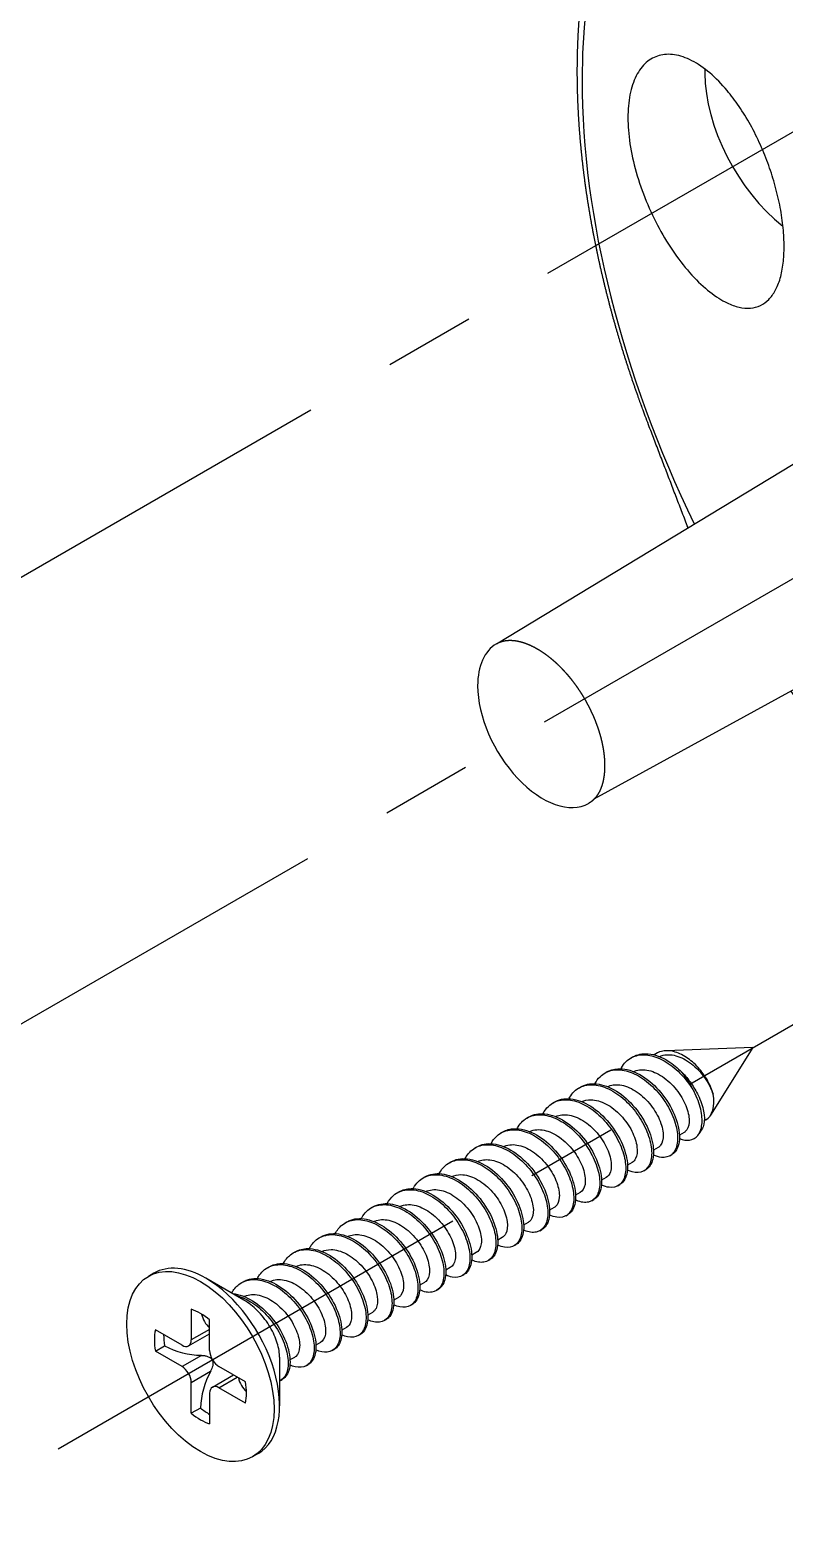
# Model space of a CAD drawing. Extents: x -4509 to -4089, y -1506 to -1209.
# Drawn here: x -4167.3 to -4152.82, y -1331.93 to -1303.4 of the extents above; entities that cross this region are included whole.
import ezdxf

# ---------------------------------------------------------------- set-up
doc = ezdxf.new("R2010")
doc.units = 0
doc.header["$LTSCALE"] = 7
doc.linetypes.add('CENTER', pattern=[2, 1.25, -0.25, 0.25, -0.25])
doc.layers.add('CL', color=1, linetype='CENTER')
doc.layers.add('D', color=2, linetype='CONTINUOUS')

msp = doc.modelspace()

# ---------------------------------------------------------------- linework, layer by layer
at = {"layer": 'CL', "color": 1, "linetype": 'CENTER'}
for p, q in [((-4181.6048, -1322.07355), (-4123.22952, -1288.37519)), ((-4166.75555, -1330.64676), (-4108.38028, -1296.94841)), ((-4205.91414, -1344.68651), (-4146.29394, -1310.26478))]:
    msp.add_line(p, q, dxfattribs=at)
at = {"layer": 'D'}
for p, q in [((-4158.34096, -1315.1893), (-4146.89618, -1308.25133)), ((-4156.46278, -1318.16995), (-4144.60287, -1311.65658)), ((-4153.41699, -1322.94553), (-4155.08554, -1323.00527)), ((-4153.41699, -1322.94553), (-4154.22893, -1324.24235)), ((-4155.7621, -1323.14478), (-4155.72674, -1323.12436)), ((-4156.26061, -1323.43259), (-4156.22526, -1323.41218)), ((-4156.75912, -1323.72041), (-4156.72377, -1323.69999)), ((-4157.25763, -1324.00822), (-4157.22228, -1323.98781)), ((-4157.75614, -1324.29604), (-4157.72079, -1324.27562)), ((-4154.39704, -1324.51084), (-4154.45471, -1324.60296)), ((-4154.32232, -1324.33425), (-4154.35066, -1324.35061)), ((-4158.25465, -1324.58385), (-4158.2193, -1324.56344)), ((-4154.73991, -1324.57534), (-4154.82762, -1324.62598)), ((-4158.75316, -1324.87167), (-4158.71781, -1324.85125)), ((-4155.23842, -1324.86315), (-4155.32613, -1324.9138)), ((-4155.01136, -1325.02073), (-4154.976, -1325.00032)), ((-4159.25167, -1325.15948), (-4159.21632, -1325.13907)), ((-4155.73693, -1325.15097), (-4155.82464, -1325.20161)), ((-4155.50987, -1325.30855), (-4155.47451, -1325.28814)), ((-4159.75018, -1325.4473), (-4159.71483, -1325.42688)), ((-4156.23544, -1325.43878), (-4156.32315, -1325.48943)), ((-4156.00838, -1325.59636), (-4155.97302, -1325.57595)), ((-4160.24869, -1325.73511), (-4160.21334, -1325.7147)), ((-4156.73395, -1325.7266), (-4156.82166, -1325.77724)), ((-4156.50689, -1325.88418), (-4156.47153, -1325.86377)), ((-4160.7472, -1326.02293), (-4160.71185, -1326.00251)), ((-4157.23246, -1326.01441), (-4157.32017, -1326.06506)), ((-4157.0054, -1326.17199), (-4156.97004, -1326.15158)), ((-4161.24571, -1326.31074), (-4161.21036, -1326.29033)), ((-4157.73097, -1326.30223), (-4157.81868, -1326.35287)), ((-4157.50391, -1326.45981), (-4157.46855, -1326.4394)), ((-4161.74422, -1326.59856), (-4161.70887, -1326.57814)), ((-4158.22948, -1326.59004), (-4158.3172, -1326.64069)), ((-4158.00242, -1326.74762), (-4157.96706, -1326.72721)), ((-4162.24273, -1326.88637), (-4162.20738, -1326.86596)), ((-4158.72799, -1326.87786), (-4158.81571, -1326.9285)), ((-4158.50093, -1327.03544), (-4158.46557, -1327.01503)), ((-4164.91753, -1327.27596), (-4165.0236, -1327.3372)), ((-4163.18857, -1327.79589), (-4163.91753, -1327.37502)), ((-4162.74124, -1327.17419), (-4162.70589, -1327.15377)), ((-4159.2265, -1327.16567), (-4159.31422, -1327.21632)), ((-4158.99944, -1327.32325), (-4158.96408, -1327.30284)), ((-4163.23975, -1327.462), (-4163.2044, -1327.44159)), ((-4159.72501, -1327.45349), (-4159.81273, -1327.50413)), ((-4159.49795, -1327.61107), (-4159.46259, -1327.59066)), ((-4160.22352, -1327.7413), (-4160.31124, -1327.79195)), ((-4159.99646, -1327.89888), (-4159.9611, -1327.87847)), ((-4164.20037, -1327.96719), (-4164.20037, -1328.55894)), ((-4163.84682, -1328.76307), (-4163.84682, -1328.17131)), ((-4160.72203, -1328.02912), (-4160.80975, -1328.07976)), ((-4160.49497, -1328.1867), (-4160.45961, -1328.16629)), ((-4164.37715, -1328.661), (-4164.88962, -1328.36513)), ((-4164.25215, -1328.67339), (-4163.84682, -1328.43937)), ((-4163.84682, -1328.35482), (-4164.20037, -1328.55894)), ((-4161.22054, -1328.31693), (-4161.30826, -1328.36758)), ((-4160.99348, -1328.47451), (-4160.95812, -1328.4541)), ((-4164.88962, -1328.77338), (-4164.71305, -1328.67143)), ((-4164.37715, -1329.06925), (-4164.88962, -1328.77338)), ((-4161.71905, -1328.60475), (-4161.80677, -1328.65539)), ((-4161.49199, -1328.76233), (-4161.45663, -1328.74192)), ((-4164.0045, -1328.8541), (-4164.37715, -1329.06925)), ((-4163.15757, -1329.36513), (-4163.67004, -1329.06925)), ((-4162.50332, -1328.89155), (-4162.50332, -1329.82451)), ((-4162.21756, -1328.89256), (-4162.30528, -1328.94321)), ((-4161.9905, -1329.05014), (-4161.95514, -1329.02973)), ((-4164.20037, -1329.37544), (-4163.82772, -1329.16029)), ((-4164.20037, -1329.96719), (-4164.20037, -1329.37544)), ((-4163.79504, -1329.46512), (-4163.38971, -1329.2311)), ((-4163.67004, -1329.4775), (-4163.31649, -1329.27338)), ((-4162.48901, -1329.33796), (-4162.45365, -1329.31755)), ((-4163.84682, -1329.57956), (-4163.84682, -1330.17131)), ((-4163.15757, -1329.77338), (-4163.67004, -1329.4775)), ((-4164.0238, -1329.86525), (-4164.20037, -1329.96719)), ((-4162.91753, -1330.74007), (-4163.0236, -1330.8013))]:
    msp.add_line(p, q, dxfattribs=at)
for centre, radius, start, end in [((-4163.50596, -1327.9531), 0.50693, 192.383747, 227.734321), ((-4163.97844, -1327.27717), 1.57648, 242.216081, 269.053185), ((-4162.44903, -1329.92619), 1.57648, 150.946815, 177.783919), ((-4162.79816, -1329.17904), 0.50693, 192.265679, 227.616253)]:
    msp.add_arc(centre, radius, start, end, dxfattribs=at)
for centre, major_axis, start_param, end_param in [((-4146.03564, -1310.11565), (-7.5, 12.99038), 3.14159265, 6.28318531), ((-4146.38382, -1310.31667), (-7.29341, 12.63256), 1.69821648, 7.06858347), ((-4152.51949, -1305.28589), (-1.2875, 2.23002), 0.74588453, 0.78539816), ((-4152.51949, -1305.28589), (-1.2875, 2.23002), 0.78539816, 2.17920452), ((-4146.38382, -1310.31667), (-7.29341, 12.63256), 0.78539816, 1.44337617), ((-4157.45051, -1316.71898), (-0.885, 1.53286), 0.00617087, 0.78539816), ((-4157.45051, -1316.71898), (-0.885, 1.53286), 0.78539816, 3.13542179), ((-4155.1241, -1323.93113), (-0.5, 0.86603), 4.5438442, 4.98946018), ((-4154.69732, -1323.68473), (-0.375, 0.64952), 3.14159265, 4.16158628), ((-4164.0236, -1329.06925), (-1, 1.73205), 3.92699082, 10.21017612), ((-4163.91753, -1329.00802), (-1, 1.73205), 5.49778714, 6.28318531), ((-4163.91753, -1329.00802), (-1, 1.73205), 3.14159265, 5.49778714), ((-4164.0236, -1329.06925), (-0.625, 1.08253), 5.29642922, 5.69914506), ((-4164.0236, -1329.06925), (-0.625, 1.08253), 0.58404024, 0.98675608), ((-4163.84703, -1328.96731), (-0.625, 1.08253), 0.78516299, 0.98675608), ((-4164.37715, -1328.45688), (-0.125, 0.21651), 2.35619449, 3.92699082), ((-4163.67004, -1328.86513), (-0.125, 0.21651), 0.78539816, 2.35619449), ((-4164.37715, -1329.27338), (-0.125, 0.21651), 3.92699082, 5.49778714), ((-4164.0236, -1329.06925), (-0.625, 1.08253), 3.7256329, 4.12834874), ((-4163.67004, -1329.68162), (-0.125, 0.21651), 5.49778714, 7.06858347), ((-4163.84703, -1328.96731), (-0.625, 1.08253), 2.15483657, 2.35642967), ((-4164.0236, -1329.06925), (-0.625, 1.08253), 2.15483657, 2.55755241)]:
    msp.add_ellipse(centre, major_axis=major_axis, ratio=0.57735027, start_param=start_param, end_param=end_param, dxfattribs=at)
for points, degree, knots in [([(-4154.66342, -1312.95993), (-4155.39142, -1311.06257), (-4155.45512, -1310.89656), (-4155.5367, -1310.67752), (-4155.61587, -1310.45833), (-4155.69261, -1310.23904), (-4155.7669, -1310.01971), (-4155.83883, -1309.80009), (-4155.90826, -1309.58053), (-4155.97517, -1309.3611), (-4156.03956, -1309.14185), (-4156.10139, -1308.92284), (-4156.16066, -1308.70411), (-4156.21734, -1308.48572), (-4156.27143, -1308.26773), (-4156.3229, -1308.0502), (-4156.37174, -1307.83316), (-4156.41795, -1307.61669), (-4156.46149, -1307.40082), (-4156.50237, -1307.18562), (-4156.54056, -1306.97114), (-4156.57607, -1306.75742), (-4156.60887, -1306.54453), (-4156.63895, -1306.33252), (-4156.66631, -1306.12142), (-4156.69093, -1305.91131), (-4156.71281, -1305.70223), (-4156.73199, -1305.49363), (-4156.7484, -1305.28617), (-4156.76201, -1305.07989), (-4156.77284, -1304.87486), (-4156.78087, -1304.67111), (-4156.78609, -1304.4687), (-4156.78851, -1304.26768), (-4156.78811, -1304.0681), (-4156.78489, -1303.87), (-4156.77885, -1303.67343), (-4156.76997, -1303.47845), (-4156.75827, -1303.2851), (-4156.74373, -1303.09342), (-4156.72636, -1302.90347), (-4156.70614, -1302.71528), (-4156.68308, -1302.52892), (-4156.65718, -1302.34442), (-4156.62844, -1302.16183), (-4156.59685, -1301.98119), (-4156.56242, -1301.80255), (-4156.52535, -1301.62694), (-4156.48548, -1301.45339), (-4156.44279, -1301.28196), (-4156.39729, -1301.11269), (-4156.34898, -1300.94562), (-4156.29787, -1300.78079), (-4156.24395, -1300.61826), (-4156.18723, -1300.45806), (-4156.12771, -1300.30025), (-4156.06541, -1300.14486), (-4156.00031, -1299.99194), (-4155.93244, -1299.84154), (-4155.8618, -1299.69371), (-4155.78839, -1299.54849), (-4155.71222, -1299.40592), (-4155.63331, -1299.26606), (-4155.55166, -1299.12895), (-4155.4673, -1298.99464), (-4155.38023, -1298.86318), (-4155.29047, -1298.73461), (-4155.21767, -1298.63513), (-4155.14321, -1298.5375), (-4155.0671, -1298.44177), (-4154.98936, -1298.34794), (-4154.91, -1298.25605), (-4154.82902, -1298.16611), (-4154.74645, -1298.07816), (-4154.6623, -1297.99221), (-4154.57657, -1297.90829), (-4154.4893, -1297.82642), (-4154.4005, -1297.74662), (-4154.31018, -1297.66893), (-4154.21836, -1297.59334), (-4154.12508, -1297.5199), (-4154.03034, -1297.44862), (-4153.93416, -1297.37952), (-4153.83659, -1297.31261), (-4153.73762, -1297.24792), (-4153.6373, -1297.18547), (-4153.53564, -1297.12527)], 1, [2.47944984, 2.47944984, 2.61999425, 2.63229073, 2.64850104, 2.66471136, 2.68092167, 2.69713198, 2.71336549, 2.729599, 2.74583251, 2.76206602, 2.77829953, 2.79453304, 2.81076655, 2.82700006, 2.84323357, 2.85946708, 2.87570059, 2.8919341, 2.90816761, 2.92440112, 2.94063463, 2.95686814, 2.97310165, 2.98933516, 3.00556867, 3.02180217, 3.0380823, 3.05436243, 3.07064256, 3.08692268, 3.10320281, 3.11948294, 3.13576306, 3.15204319, 3.16832332, 3.18460344, 3.20088357, 3.2171637, 3.23344382, 3.24972395, 3.26600408, 3.28228421, 3.29856433, 3.31484446, 3.33112459, 3.34740471, 3.36359453, 3.37978434, 3.39597416, 3.41216398, 3.42835379, 3.44454361, 3.46073342, 3.47692324, 3.49311306, 3.50930287, 3.52549269, 3.5416825, 3.55787232, 3.57406213, 3.59025195, 3.60644177, 3.62263158, 3.6388214, 3.65501121, 3.67120103, 3.68399052, 3.69678001, 3.7095695, 3.72235899, 3.73514848, 3.74793796, 3.76072745, 3.77351694, 3.78630643, 3.79909592, 3.81188541, 3.8246749, 3.83746439, 3.85025388, 3.86304337, 3.87583286, 3.88862235, 3.90141184, 3.91420133, 3.92699082, 3.92699082]), ([(-4153.91145, -1308.64341), (-4154.01686, -1308.59313), (-4154.12898, -1308.52275), (-4154.35791, -1308.34316), (-4154.47472, -1308.23397), (-4154.70386, -1307.98379), (-4154.81639, -1307.84256), (-4155.02867, -1307.53902), (-4155.12839, -1307.37671), (-4155.30714, -1307.04747), (-4155.39133, -1306.87139), (-4155.54074, -1306.50796), (-4155.60597, -1306.32061), (-4155.7114, -1305.94889), (-4155.7517, -1305.76412), (-4155.80488, -1305.41074), (-4155.81774, -1305.24214), (-4155.81774, -1304.93317), (-4155.80488, -1304.7843), (-4155.7517, -1304.51268), (-4155.7114, -1304.38992), (-4155.60597, -1304.18087), (-4155.54074, -1304.09436), (-4155.39133, -1303.9629), (-4155.30714, -1303.91796), (-4155.12839, -1303.86861), (-4155.02867, -1303.86313), (-4154.81639, -1303.89576), (-4154.70386, -1303.93384), (-4154.47472, -1304.0518), (-4154.35791, -1304.13181), (-4154.12898, -1304.32655), (-4154.01686, -1304.4413), (-4153.8354, -1304.65745), (-4153.75825, -1304.75912), (-4153.60768, -1304.9802), (-4153.53426, -1305.0996), (-4153.39597, -1305.34931), (-4153.33101, -1305.47976), (-4153.2129, -1305.74334), (-4153.15975, -1305.87647), (-4153.06795, -1306.13319), (-4153.02553, -1306.26675), (-4152.95117, -1306.53779), (-4152.91922, -1306.67528), (-4152.86819, -1306.9453), (-4152.84907, -1307.078), (-4152.8241, -1307.33065), (-4152.81825, -1307.45059), (-4152.81825, -1307.67112), (-4152.8241, -1307.78018), (-4152.84907, -1307.98655), (-4152.86819, -1308.08386), (-4152.91922, -1308.26007), (-4152.95117, -1308.33909), (-4153.02553, -1308.47517), (-4153.06795, -1308.53224), (-4153.15975, -1308.62486), (-4153.2129, -1308.66366), (-4153.33101, -1308.71971), (-4153.39597, -1308.73696), (-4153.53426, -1308.74803), (-4153.60768, -1308.74186), (-4153.75825, -1308.70769), (-4153.8354, -1308.67969), (-4153.91145, -1308.64341)], 3, [0, 0, 0, 0, 1.14518332, 1.14518332, 2.29036664, 2.29036664, 3.43554996, 3.43554996, 4.58073327, 4.58073327, 5.71595798, 5.71595798, 6.85118268, 6.85118268, 7.98640739, 7.98640739, 9.12163209, 9.12163209, 10.2568568, 10.2568568, 11.3920815, 11.3920815, 12.52730621, 12.52730621, 13.66253091, 13.66253091, 14.80771423, 14.80771423, 15.95289755, 15.95289755, 17.09808087, 17.09808087, 18.24326419, 18.24326419, 19.06942799, 19.06942799, 19.89559179, 19.89559179, 20.72175559, 20.72175559, 21.54791939, 21.54791939, 22.35821196, 22.35821196, 23.16850454, 23.16850454, 23.97879711, 23.97879711, 24.78908969, 24.78908969, 25.59938227, 25.59938227, 26.40967484, 26.40967484, 27.21996742, 27.21996742, 28.03026, 28.03026, 28.8564238, 28.8564238, 29.6825876, 29.6825876, 30.5087514, 30.5087514, 31.33491519, 31.33491519, 31.33491519, 31.33491519]), ([(-4158.34096, -1315.1893), (-4158.31448, -1315.17482), (-4158.28692, -1315.16208), (-4158.25819, -1315.15106), (-4158.2282, -1315.14178), (-4158.19689, -1315.13427), (-4158.16419, -1315.12857), (-4158.13007, -1315.12477), (-4158.09451, -1315.12293), (-4158.05752, -1315.12314), (-4158.01911, -1315.12546), (-4157.97934, -1315.12999), (-4157.9463, -1315.13528), (-4157.91245, -1315.14209), (-4157.87783, -1315.15042), (-4157.84249, -1315.16032), (-4157.80648, -1315.17178), (-4157.76986, -1315.18483), (-4157.73269, -1315.19946), (-4157.69501, -1315.2157), (-4157.65688, -1315.23353), (-4157.61837, -1315.25294), (-4157.57732, -1315.27518), (-4157.53597, -1315.29917), (-4157.49439, -1315.32489), (-4157.45265, -1315.35232), (-4157.41081, -1315.38143), (-4157.36894, -1315.4122), (-4157.32711, -1315.44458), (-4157.28537, -1315.47854), (-4157.2438, -1315.51406), (-4157.20622, -1315.54763), (-4157.16886, -1315.58241), (-4157.13178, -1315.61837), (-4157.09501, -1315.65547), (-4157.05861, -1315.69366), (-4157.0226, -1315.73293), (-4156.98704, -1315.77322), (-4156.95196, -1315.81449), (-4156.9174, -1315.85671), (-4156.88341, -1315.89982), (-4156.84966, -1315.94425), (-4156.81657, -1315.9895), (-4156.78416, -1316.03553), (-4156.75247, -1316.0823), (-4156.72153, -1316.12975), (-4156.69138, -1316.17783), (-4156.66205, -1316.22649), (-4156.63357, -1316.27568), (-4156.60597, -1316.32535), (-4156.57928, -1316.37545), (-4156.55348, -1316.42603), (-4156.52864, -1316.47694), (-4156.50479, -1316.52811), (-4156.48196, -1316.57949), (-4156.46018, -1316.63102), (-4156.43946, -1316.68265), (-4156.41982, -1316.73433), (-4156.40128, -1316.78599), (-4156.38387, -1316.83758), (-4156.36758, -1316.88904), (-4156.35255, -1316.93999), (-4156.33866, -1316.9907), (-4156.32593, -1317.04111), (-4156.31437, -1317.09117), (-4156.30398, -1317.14082), (-4156.29477, -1317.19), (-4156.28675, -1317.23866), (-4156.27992, -1317.28674), (-4156.27427, -1317.33419), (-4156.26981, -1317.38095), (-4156.26628, -1317.43141), (-4156.26415, -1317.4809), (-4156.26343, -1317.52935), (-4156.26409, -1317.57669), (-4156.26611, -1317.62285), (-4156.26947, -1317.66777), (-4156.27415, -1317.71138), (-4156.28011, -1317.75362), (-4156.28731, -1317.79443), (-4156.29576, -1317.83396), (-4156.30538, -1317.87195), (-4156.31613, -1317.90835), (-4156.32794, -1317.94312), (-4156.34077, -1317.97624), (-4156.35456, -1318.00769), (-4156.36926, -1318.03745), (-4156.3848, -1318.06552), (-4156.40113, -1318.09191), (-4156.41753, -1318.1157), (-4156.43458, -1318.13798), (-4156.45225, -1318.15879), (-4156.47053, -1318.17815), (-4156.48939, -1318.19613), (-4156.50886, -1318.21276), (-4156.52893, -1318.22808), (-4156.54963, -1318.24214), (-4156.57099, -1318.25497)], 1, [3.92081995, 3.92081995, 3.95984077, 3.99886159, 4.03788241, 4.07690323, 4.11592405, 4.15494487, 4.19396569, 4.23298651, 4.27200733, 4.31102815, 4.35004897, 4.38153179, 4.41301462, 4.44449744, 4.47598026, 4.50746308, 4.53894591, 4.57042873, 4.60191155, 4.63339437, 4.66487719, 4.6981487, 4.7314202, 4.7646917, 4.7979632, 4.83123471, 4.86450621, 4.89777771, 4.93104921, 4.96432071, 4.99455261, 5.02478451, 5.05501641, 5.08524832, 5.11548022, 5.14571212, 5.17594402, 5.20617592, 5.23640782, 5.26663972, 5.29718279, 5.32772585, 5.35826892, 5.38881199, 5.41935506, 5.44989813, 5.48044119, 5.51098426, 5.54152733, 5.5720704, 5.60268241, 5.63329443, 5.66390644, 5.69451846, 5.72513047, 5.75574248, 5.7863545, 5.81696651, 5.84757853, 5.87819054, 5.90860517, 5.9390198, 5.96943442, 5.99984905, 6.03026368, 6.06067831, 6.09109294, 6.12150757, 6.15192219, 6.18233682, 6.21571519, 6.24909356, 6.28247194, 6.31585031, 6.34922868, 6.38260705, 6.41598542, 6.44936379, 6.48274216, 6.51628905, 6.54983594, 6.58338282, 6.61692971, 6.6504766, 6.68402348, 6.71757037, 6.75111726, 6.78466414, 6.81689639, 6.84912863, 6.88136087, 6.91359312, 6.94582536, 6.97805761, 7.01028985, 7.04252209, 7.07475434, 7.07475434]), ([(-4155.95233, -1323.35009), (-4155.94904, -1323.34374), (-4155.89864, -1323.25033), (-4155.76124, -1323.11265), (-4155.48122, -1323.05841), (-4155.16024, -1323.15506), (-4154.84502, -1323.38396), (-4154.64866, -1323.62312), (-4154.56278, -1323.76472), (-4154.54731, -1323.79182)], 3, [104.048433, 104.048433, 104.048433, 104.048433, 104.0775285, 104.48249942, 104.88747035, 105.29244128, 105.69741221, 106.10238314, 106.19729683, 106.19729683, 106.19729683, 106.19729683]), ([(-4155.72674, -1323.12436), (-4155.64052, -1323.07475), (-4155.42386, -1323.03135), (-4155.07669, -1323.15862), (-4154.86248, -1323.33292), (-4154.77994, -1323.41657)], 3, [104.45795573, 104.45795573, 104.45795573, 104.45795573, 104.90422544, 105.39673355, 105.75168086, 105.75168086, 105.75168086, 105.75168086]), ([(-4154.18152, -1323.84018), (-4154.19271, -1323.79706), (-4154.20763, -1323.75269), (-4154.24472, -1323.6625), (-4154.26687, -1323.61693), (-4154.34102, -1323.48527), (-4154.40097, -1323.40192), (-4154.53859, -1323.25043), (-4154.61517, -1323.18411), (-4154.77648, -1323.07859), (-4154.85972, -1323.04096), (-4155.02319, -1323.00098), (-4155.10172, -1322.99965), (-4155.22408, -1323.03014), (-4155.27081, -1323.0528), (-4155.31177, -1323.08454)], 3, [-11.80676868, -11.80676868, -11.80676868, -11.80676868, -11.49037745, -11.49037745, -11.17080575, -11.17080575, -10.55610243, -10.55610243, -9.93026326, -9.93026326, -9.29328932, -9.29328932, -8.6451818, -8.6451818, -8.17447044, -8.17447044, -8.17447044, -8.17447044]), ([(-4155.212, -1323.11749), (-4155.18913, -1323.10691), (-4155.08307, -1323.06984), (-4154.85965, -1323.08669), (-4154.55566, -1323.2654), (-4154.31077, -1323.54404), (-4154.21148, -1323.74837), (-4154.18152, -1323.84018)], 3, [110.80267105, 110.80267105, 110.80267105, 110.80267105, 110.9463187, 111.43723162, 111.92814453, 112.41905745, 112.86274007, 112.86274007, 112.86274007, 112.86274007]), ([(-4156.45084, -1323.6379), (-4156.42393, -1323.58603), (-4156.33464, -1323.46283), (-4156.12333, -1323.35346), (-4155.81661, -1323.37779), (-4155.49264, -1323.54636), (-4155.19864, -1323.82889), (-4154.97695, -1324.17668), (-4154.85826, -1324.53047), (-4154.85657, -1324.83001), (-4154.96694, -1325.02386), (-4155.14241, -1325.0712), (-4155.27455, -1325.03255), (-4155.32763, -1325.00773)], 3, [97.7652477, 97.7652477, 97.7652477, 97.7652477, 98.00296458, 98.4079355, 98.81290643, 99.21787736, 99.62284829, 100.02781922, 100.43279014, 100.83776107, 101.242732, 101.64770293, 101.90698139, 101.90698139, 101.90698139, 101.90698139]), ([(-4156.22526, -1323.41218), (-4156.16203, -1323.37595), (-4155.9815, -1323.32313), (-4155.63525, -1323.40544), (-4155.25122, -1323.69667), (-4154.95512, -1324.11185), (-4154.80806, -1324.54692), (-4154.83307, -1324.86024), (-4154.92675, -1324.97161), (-4154.976, -1325.00032)], 3, [98.17477042, 98.17477042, 98.17477042, 98.17477042, 98.50162014, 98.99412824, 99.48663634, 99.97914444, 100.47165254, 100.96416064, 101.31636308, 101.31636308, 101.31636308, 101.31636308]), ([(-4155.71051, -1323.4053), (-4155.70334, -1323.40198), (-4155.61684, -1323.36495), (-4155.41992, -1323.35657), (-4155.11312, -1323.50653), (-4154.84521, -1323.77774), (-4154.67029, -1324.10083), (-4154.62046, -1324.39417), (-4154.67709, -1324.53168), (-4154.73109, -1324.57022), (-4154.73991, -1324.57534)], 3, [104.51948574, 104.51948574, 104.51948574, 104.51948574, 104.56445081, 105.05536373, 105.54627664, 106.03718956, 106.52810247, 107.01901539, 107.5099283, 107.59954839, 107.59954839, 107.59954839, 107.59954839]), ([(-4156.94935, -1323.92572), (-4156.94467, -1323.91669), (-4156.89226, -1323.82125), (-4156.75079, -1323.68441), (-4156.46889, -1323.63479), (-4156.14738, -1323.73583), (-4155.83308, -1323.96821), (-4155.57164, -1324.29132), (-4155.40014, -1324.6499), (-4155.34115, -1324.98293), (-4155.399, -1325.23354), (-4155.55913, -1325.35818), (-4155.72299, -1325.34084), (-4155.81577, -1325.3004), (-4155.82614, -1325.29554)], 3, [91.48206239, 91.48206239, 91.48206239, 91.48206239, 91.52342973, 91.92840066, 92.33337158, 92.73834251, 93.14331344, 93.54828437, 93.9532553, 94.35822622, 94.76319715, 95.16816808, 95.57313901, 95.62379609, 95.62379609, 95.62379609, 95.62379609]), ([(-4156.72377, -1323.69999), (-4156.68363, -1323.67699), (-4156.53652, -1323.61963), (-4156.23108, -1323.65062), (-4155.83767, -1323.89899), (-4155.51356, -1324.29293), (-4155.32648, -1324.73344), (-4155.31183, -1325.10511), (-4155.40845, -1325.24989), (-4155.47451, -1325.28814)], 3, [91.89158512, 91.89158512, 91.89158512, 91.89158512, 92.09901483, 92.59152293, 93.08403103, 93.57653913, 94.06904723, 94.56155533, 95.03317777, 95.03317777, 95.03317777, 95.03317777]), ([(-4156.20902, -1323.69312), (-4156.13951, -1323.66088), (-4155.96799, -1323.63749), (-4155.67217, -1323.75266), (-4155.3916, -1324.00435), (-4155.19455, -1324.32344), (-4155.11836, -1324.62926), (-4155.16085, -1324.80008), (-4155.21991, -1324.85236), (-4155.23842, -1324.86315)], 3, [98.23630043, 98.23630043, 98.23630043, 98.23630043, 98.67349584, 99.16440875, 99.65532167, 100.14623458, 100.6371475, 101.12806041, 101.31636308, 101.31636308, 101.31636308, 101.31636308]), ([(-4154.77994, -1323.41657), (-4154.71571, -1323.48303), (-4154.65654, -1323.55504), (-4154.55205, -1323.70448), (-4154.50702, -1323.78108), (-4154.41798, -1323.9646), (-4154.38218, -1324.06984), (-4154.34572, -1324.26142), (-4154.34463, -1324.34628), (-4154.36787, -1324.45231), (-4154.38041, -1324.48428), (-4154.39704, -1324.51084)], 3, [-7.27959199, -7.27959199, -7.27959199, -7.27959199, -6.72594759, -6.72594759, -6.18140184, -6.18140184, -5.42332259, -5.42332259, -4.68307243, -4.68307243, -4.29079271, -4.29079271, -4.29079271, -4.29079271]), ([(-4157.44786, -1324.21353), (-4157.41956, -1324.15899), (-4157.32767, -1324.03436), (-4157.11176, -1323.92758), (-4156.80383, -1323.95651), (-4156.48008, -1324.12908), (-4156.18769, -1324.41439), (-4155.96875, -1324.76326), (-4155.85349, -1325.11626), (-4155.85536, -1325.41329), (-4155.96885, -1325.6033), (-4156.1442, -1325.64613), (-4156.27408, -1325.60701), (-4156.32466, -1325.58336)], 3, [85.19887708, 85.19887708, 85.19887708, 85.19887708, 85.44886581, 85.85383674, 86.25880766, 86.66377859, 87.06874952, 87.47372045, 87.87869138, 88.2836623, 88.68863323, 89.09360416, 89.34061078, 89.34061078, 89.34061078, 89.34061078]), ([(-4157.22228, -1323.98781), (-4157.20525, -1323.97804), (-4157.089, -1323.92056), (-4156.82601, -1323.90838), (-4156.42828, -1324.11003), (-4156.0802, -1324.4768), (-4155.85522, -1324.91614), (-4155.79752, -1325.31827), (-4155.88113, -1325.51184), (-4155.95922, -1325.56792), (-4155.97302, -1325.57595)], 3, [85.60839981, 85.60839981, 85.60839981, 85.60839981, 85.69640952, 86.18891762, 86.68142572, 87.17393382, 87.66644192, 88.15895002, 88.65145812, 88.74999246, 88.74999246, 88.74999246, 88.74999246]), ([(-4156.70753, -1323.98093), (-4156.65366, -1323.95604), (-4156.50542, -1323.92559), (-4156.23231, -1324.00423), (-4155.94143, -1324.23373), (-4155.72379, -1324.5455), (-4155.62161, -1324.8606), (-4155.64591, -1325.06624), (-4155.70873, -1325.13451), (-4155.73693, -1325.15097)], 3, [91.95311512, 91.95311512, 91.95311512, 91.95311512, 92.29162795, 92.78254086, 93.27345378, 93.76436669, 94.25527961, 94.74619252, 95.03317777, 95.03317777, 95.03317777, 95.03317777]), ([(-4154.82733, -1324.69119), (-4154.75812, -1324.71945), (-4154.69257, -1324.72958), (-4154.56964, -1324.7126), (-4154.51517, -1324.68152), (-4154.43301, -1324.57915), (-4154.40655, -1324.50828), (-4154.38715, -1324.33587), (-4154.3949, -1324.23562), (-4154.44572, -1324.01904), (-4154.48879, -1323.90466), (-4154.54731, -1323.79182)], 3, [-3.73485528, -3.73485528, -3.73485528, -3.73485528, -3.05967989, -3.05967989, -2.31143531, -2.31143531, -1.55207262, -1.55207262, -0.78159357, -0.78159357, 0, 0, 0, 0]), ([(-4157.94637, -1324.50135), (-4157.9403, -1324.48964), (-4157.88584, -1324.3922), (-4157.74027, -1324.25631), (-4157.45652, -1324.2113), (-4157.13453, -1324.31673), (-4156.82119, -1324.55255), (-4156.56198, -1324.8776), (-4156.39366, -1325.2363), (-4156.33823, -1325.56763), (-4156.39949, -1325.81497), (-4156.56231, -1325.93532), (-4156.7249, -1325.91499), (-4156.8153, -1325.87485), (-4156.82317, -1325.87117)], 3, [78.91569177, 78.91569177, 78.91569177, 78.91569177, 78.96933096, 79.37430189, 79.77927282, 80.18424374, 80.58921467, 80.9941856, 81.39915653, 81.80412746, 82.20909838, 82.61406931, 83.01904024, 83.05742547, 83.05742547, 83.05742547, 83.05742547]), ([(-4157.72079, -1324.27562), (-4157.63172, -1324.22433), (-4157.41037, -1324.18246), (-4157.02187, -1324.33097), (-4156.65422, -1324.66502), (-4156.39398, -1325.09662), (-4156.29371, -1325.51782), (-4156.35416, -1325.76639), (-4156.44104, -1325.84598), (-4156.47153, -1325.86377)], 3, [79.3252145, 79.3252145, 79.3252145, 79.3252145, 79.78631231, 80.27882041, 80.77132851, 81.26383661, 81.75634471, 82.24885281, 82.46680716, 82.46680716, 82.46680716, 82.46680716]), ([(-4157.20604, -1324.26875), (-4157.16786, -1324.25111), (-4157.04159, -1324.21616), (-4156.79302, -1324.26164), (-4156.49427, -1324.4665), (-4156.25779, -1324.7677), (-4156.13022, -1325.0888), (-4156.13235, -1325.33006), (-4156.19753, -1325.41672), (-4156.23544, -1325.43878)], 3, [85.66992982, 85.66992982, 85.66992982, 85.66992982, 85.90976006, 86.40067297, 86.89158589, 87.3824988, 87.87341172, 88.36432463, 88.74999246, 88.74999246, 88.74999246, 88.74999246]), ([(-4158.44488, -1324.78916), (-4158.41519, -1324.73194), (-4158.32067, -1324.60592), (-4158.10012, -1324.50184), (-4157.79103, -1324.53536), (-4157.46755, -1324.71191), (-4157.1768, -1324.99994), (-4156.96064, -1325.34984), (-4156.84883, -1325.70201), (-4156.85425, -1325.99647), (-4156.97084, -1326.1826), (-4157.146, -1326.22102), (-4157.27361, -1326.18146), (-4157.32168, -1326.15899)], 3, [72.63250647, 72.63250647, 72.63250647, 72.63250647, 72.89476704, 73.29973797, 73.7047089, 74.10967982, 74.51465075, 74.91962168, 75.32459261, 75.72956354, 76.13453446, 76.53950539, 76.77424016, 76.77424016, 76.77424016, 76.77424016]), ([(-4158.2193, -1324.56344), (-4158.15321, -1324.52556), (-4157.96835, -1324.47364), (-4157.61721, -1324.56284), (-4157.23468, -1324.85909), (-4156.94233, -1325.27648), (-4156.80036, -1325.71042), (-4156.82976, -1326.0165), (-4156.92286, -1326.12407), (-4156.97004, -1326.15158)], 3, [73.0420292, 73.0420292, 73.0420292, 73.0420292, 73.383707, 73.8762151, 74.3687232, 74.8612313, 75.3537394, 75.8462475, 76.18362185, 76.18362185, 76.18362185, 76.18362185]), ([(-4157.70455, -1324.55656), (-4157.68208, -1324.54617), (-4157.57652, -1324.50908), (-4157.35377, -1324.52523), (-4157.04968, -1324.70324), (-4156.79627, -1324.99072), (-4156.64419, -1325.31447), (-4156.62026, -1325.59146), (-4156.68626, -1325.69904), (-4156.73395, -1325.7266)], 3, [79.38674451, 79.38674451, 79.38674451, 79.38674451, 79.52789217, 80.01880508, 80.509718, 81.00063091, 81.49154383, 81.98245674, 82.46680716, 82.46680716, 82.46680716, 82.46680716]), ([(-4158.94339, -1325.07698), (-4158.93594, -1325.06259), (-4158.87939, -1324.96319), (-4158.72967, -1324.82835), (-4158.44412, -1324.78796), (-4158.12169, -1324.89775), (-4157.80934, -1325.13697), (-4157.55242, -1325.46391), (-4157.38727, -1325.82268), (-4157.33543, -1326.15224), (-4157.40007, -1326.39628), (-4157.56555, -1326.51232), (-4157.72682, -1326.4891), (-4157.81484, -1326.44931), (-4157.82019, -1326.4468)], 3, [66.34932116, 66.34932116, 66.34932116, 66.34932116, 66.41523219, 66.82020312, 67.22517405, 67.63014498, 68.0351159, 68.44008683, 68.84505776, 69.25002869, 69.65499962, 70.05997054, 70.46494147, 70.49105486, 70.49105486, 70.49105486, 70.49105486]), ([(-4158.71781, -1324.85125), (-4158.6748, -1324.82661), (-4158.52369, -1324.76956), (-4158.21306, -1324.8065), (-4157.82055, -1325.06042), (-4157.49969, -1325.45732), (-4157.31748, -1325.89751), (-4157.30816, -1326.26196), (-4157.40459, -1326.40232), (-4157.46855, -1326.4394)], 3, [66.75884389, 66.75884389, 66.75884389, 66.75884389, 66.98110169, 67.47360979, 67.96611789, 68.45862599, 68.9511341, 69.4436422, 69.90043654, 69.90043654, 69.90043654, 69.90043654]), ([(-4158.20306, -1324.84438), (-4158.19629, -1324.84124), (-4158.11026, -1324.80424), (-4157.91402, -1324.79528), (-4157.60718, -1324.94449), (-4157.33893, -1325.21524), (-4157.16343, -1325.53827), (-4157.11293, -1325.83196), (-4157.16925, -1325.97029), (-4157.2234, -1326.00915), (-4157.23246, -1326.01441)], 3, [73.1035592, 73.1035592, 73.1035592, 73.1035592, 73.14602428, 73.63693719, 74.12785011, 74.61876302, 75.10967594, 75.60058885, 76.09150177, 76.18362185, 76.18362185, 76.18362185, 76.18362185]), ([(-4159.44191, -1325.36479), (-4159.41083, -1325.30489), (-4159.31363, -1325.17752), (-4159.08844, -1325.07624), (-4158.77822, -1325.11434), (-4158.45504, -1325.29484), (-4158.16599, -1325.58555), (-4157.95263, -1325.93642), (-4157.84427, -1326.2877), (-4157.85325, -1326.57955), (-4157.97292, -1326.76178), (-4158.1478, -1326.79586), (-4158.27315, -1326.75592), (-4158.3187, -1326.73462)], 3, [60.06613585, 60.06613585, 60.06613585, 60.06613585, 60.34066827, 60.7456392, 61.15061013, 61.55558106, 61.96055198, 62.36552291, 62.77049384, 63.17546477, 63.5804357, 63.98540662, 64.20786955, 64.20786955, 64.20786955, 64.20786955]), ([(-4159.21632, -1325.13907), (-4159.19642, -1325.12765), (-4159.07647, -1325.06996), (-4158.80817, -1325.06267), (-4158.4107, -1325.27031), (-4158.06536, -1325.64076), (-4157.84495, -1326.08061), (-4157.79257, -1326.47993), (-4157.87851, -1326.66693), (-4157.95534, -1326.72039), (-4157.96706, -1326.72721)], 3, [60.47565858, 60.47565858, 60.47565858, 60.47565858, 60.57849638, 61.07100448, 61.56351258, 62.05602069, 62.54852879, 63.04103689, 63.53354499, 63.61725124, 63.61725124, 63.61725124, 63.61725124]), ([(-4158.70157, -1325.1322), (-4158.63246, -1325.10014), (-4158.46154, -1325.07654), (-4158.16627, -1325.19075), (-4157.88541, -1325.44191), (-4157.68782, -1325.76085), (-4157.61097, -1326.06695), (-4157.65304, -1326.23863), (-4157.71221, -1326.29129), (-4157.73097, -1326.30223)], 3, [66.8203739, 66.8203739, 66.8203739, 66.8203739, 67.2550693, 67.74598222, 68.23689513, 68.72780805, 69.21872096, 69.70963388, 69.90043654, 69.90043654, 69.90043654, 69.90043654]), ([(-4159.94042, -1325.65261), (-4159.93157, -1325.63554), (-4159.8729, -1325.53421), (-4159.719, -1325.40052), (-4159.43168, -1325.36476), (-4159.10885, -1325.4789), (-4158.79755, -1325.72148), (-4158.54293, -1326.05025), (-4158.38099, -1326.40903), (-4158.33273, -1326.73678), (-4158.40075, -1326.97748), (-4158.56886, -1327.08918), (-4158.72874, -1327.06316), (-4158.81437, -1327.02376), (-4158.81721, -1327.02243)], 3, [53.78295055, 53.78295055, 53.78295055, 53.78295055, 53.86113342, 54.26610435, 54.67107528, 55.07604621, 55.48101714, 55.88598806, 56.29095899, 56.69592992, 57.10090085, 57.50587178, 57.9108427, 57.92468424, 57.92468424, 57.92468424, 57.92468424]), ([(-4159.71483, -1325.42688), (-4159.62291, -1325.37391), (-4159.39684, -1325.33365), (-4159.00398, -1325.48996), (-4158.63852, -1325.82836), (-4158.38249, -1326.26128), (-4158.28747, -1326.68044), (-4158.35123, -1326.92202), (-4158.43715, -1326.99845), (-4158.46557, -1327.01503)], 3, [54.19247327, 54.19247327, 54.19247327, 54.19247327, 54.66839918, 55.16090728, 55.65341538, 56.14592348, 56.63843158, 57.13093968, 57.33406593, 57.33406593, 57.33406593, 57.33406593]), ([(-4159.20008, -1325.42001), (-4159.14661, -1325.3953), (-4158.99894, -1325.36471), (-4158.72644, -1325.44246), (-4158.43532, -1325.67137), (-4158.21718, -1325.98291), (-4158.11435, -1326.2982), (-4158.13813, -1326.50473), (-4158.20104, -1326.57345), (-4158.22948, -1326.59004)], 3, [60.53718859, 60.53718859, 60.53718859, 60.53718859, 60.87320141, 61.36411433, 61.85502724, 62.34594016, 62.83685307, 63.32776599, 63.61725124, 63.61725124, 63.61725124, 63.61725124]), ([(-4160.43893, -1325.94042), (-4160.40646, -1325.87784), (-4160.30655, -1325.74915), (-4160.0767, -1325.65078), (-4159.7654, -1325.69346), (-4159.44257, -1325.87788), (-4159.15525, -1326.17121), (-4158.94472, -1326.523), (-4158.83983, -1326.87333), (-4158.85236, -1327.16253), (-4158.97508, -1327.34082), (-4159.14962, -1327.37065), (-4159.27268, -1327.33037), (-4159.31572, -1327.31025)], 3, [47.49976524, 47.49976524, 47.49976524, 47.49976524, 47.7865695, 48.19154043, 48.59651136, 49.00148229, 49.40645322, 49.81142414, 50.21639507, 50.621366, 51.02633693, 51.43130786, 51.64149894, 51.64149894, 51.64149894, 51.64149894]), ([(-4160.21334, -1325.7147), (-4160.14439, -1325.67517), (-4159.95515, -1325.62422), (-4159.59917, -1325.72042), (-4159.21823, -1326.02162), (-4158.92968, -1326.44112), (-4158.79282, -1326.87383), (-4158.8265, -1327.17269), (-4158.91898, -1327.27653), (-4158.96408, -1327.30284)], 3, [47.90928797, 47.90928797, 47.90928797, 47.90928797, 48.26579387, 48.75830197, 49.25081007, 49.74331817, 50.23582627, 50.72833437, 51.05088062, 51.05088062, 51.05088062, 51.05088062]), ([(-4159.69859, -1325.70783), (-4159.66081, -1325.69037), (-4159.53508, -1325.65534), (-4159.28715, -1325.70002), (-4158.98824, -1325.90423), (-4158.7513, -1326.20513), (-4158.6231, -1326.52633), (-4158.62461, -1326.76849), (-4158.68984, -1326.85565), (-4158.72799, -1326.87786)], 3, [54.25400328, 54.25400328, 54.25400328, 54.25400328, 54.49133352, 54.98224644, 55.47315935, 55.96407227, 56.45498518, 56.9458981, 57.33406593, 57.33406593, 57.33406593, 57.33406593]), ([(-4160.93744, -1326.22824), (-4160.9272, -1326.20849), (-4160.86638, -1326.10527), (-4160.70826, -1325.97283), (-4160.41921, -1325.94169), (-4160.09603, -1326.06016), (-4159.78581, -1326.30606), (-4159.53354, -1326.63662), (-4159.37482, -1326.99536), (-4159.33014, -1327.32124), (-4159.40152, -1327.55855), (-4159.57223, -1327.66589), (-4159.73068, -1327.63718), (-4159.8139, -1327.59821), (-4159.81423, -1327.59806)], 3, [41.21657993, 41.21657993, 41.21657993, 41.21657993, 41.30703466, 41.71200558, 42.11697651, 42.52194744, 42.92691837, 43.3318893, 43.73686022, 44.14183115, 44.54680208, 44.95177301, 45.35674394, 45.35831363, 45.35831363, 45.35831363, 45.35831363]), ([(-4160.71185, -1326.00251), (-4160.66597, -1325.97623), (-4160.51081, -1325.91957), (-4160.19503, -1325.96257), (-4159.80348, -1326.22197), (-4159.48596, -1326.62176), (-4159.30864, -1327.06153), (-4159.30454, -1327.41874), (-4159.40073, -1327.55476), (-4159.46259, -1327.59066)], 3, [41.62610266, 41.62610266, 41.62610266, 41.62610266, 41.86318856, 42.35569666, 42.84820476, 43.34071286, 43.83322096, 44.32572906, 44.76769531, 44.76769531, 44.76769531, 44.76769531]), ([(-4160.1971, -1325.99564), (-4160.17503, -1325.98542), (-4160.06998, -1325.94831), (-4159.84789, -1325.96377), (-4159.54371, -1326.14108), (-4159.28989, -1326.42817), (-4159.1372, -1326.75194), (-4159.11256, -1327.02983), (-4159.17856, -1327.13798), (-4159.2265, -1327.16567)], 3, [47.97081797, 47.97081797, 47.97081797, 47.97081797, 48.10946563, 48.60037855, 49.09129146, 49.58220438, 50.07311729, 50.56403021, 51.05088062, 51.05088062, 51.05088062, 51.05088062]), ([(-4161.21036, -1326.29033), (-4161.18759, -1326.27727), (-4161.06391, -1326.21942), (-4160.7903, -1326.21716), (-4160.39317, -1326.43074), (-4160.05064, -1326.80479), (-4159.83484, -1327.24504), (-4159.78778, -1327.64147), (-4159.87593, -1327.82195), (-4159.95146, -1327.87285), (-4159.9611, -1327.87847)], 3, [35.34291735, 35.34291735, 35.34291735, 35.34291735, 35.46058325, 35.95309135, 36.44559945, 36.93810755, 37.43061565, 37.92312375, 38.41563185, 38.48451001, 38.48451001, 38.48451001, 38.48451001]), ([(-4160.69561, -1326.28346), (-4160.68924, -1326.2805), (-4160.60369, -1326.24353), (-4160.40813, -1326.23399), (-4160.10125, -1326.38245), (-4159.83265, -1326.65273), (-4159.65657, -1326.9757), (-4159.6054, -1327.26975), (-4159.66141, -1327.4089), (-4159.7157, -1327.44808), (-4159.72501, -1327.45349)], 3, [41.68763267, 41.68763267, 41.68763267, 41.68763267, 41.72759774, 42.21851066, 42.70942357, 43.20033649, 43.6912494, 44.18216232, 44.67307523, 44.76769531, 44.76769531, 44.76769531, 44.76769531]), ([(-4161.70887, -1326.57814), (-4161.61411, -1326.52347), (-4161.38327, -1326.48492), (-4160.98613, -1326.64912), (-4160.62292, -1326.99179), (-4160.37115, -1327.42592), (-4160.28139, -1327.84296), (-4160.34833, -1328.07758), (-4160.43327, -1328.15092), (-4160.45961, -1328.16629)], 3, [29.05973205, 29.05973205, 29.05973205, 29.05973205, 29.55048604, 30.04299414, 30.53550224, 31.02801034, 31.52051844, 32.01302654, 32.2013247, 32.2013247, 32.2013247, 32.2013247]), ([(-4161.43595, -1326.51605), (-4161.4021, -1326.45079), (-4161.29944, -1326.32083), (-4161.06491, -1326.22546), (-4160.75257, -1326.27271), (-4160.43014, -1326.46102), (-4160.14458, -1326.75693), (-4159.9369, -1327.10958), (-4159.83549, -1327.45891), (-4159.85156, -1327.74541), (-4159.97731, -1327.91973), (-4160.15143, -1327.9454), (-4160.27221, -1327.90483), (-4160.31274, -1327.88588)], 3, [34.93339462, 34.93339462, 34.93339462, 34.93339462, 35.23247074, 35.63744166, 36.04241259, 36.44738352, 36.85235445, 37.25732538, 37.6622963, 38.06726723, 38.47223816, 38.87720909, 39.07512832, 39.07512832, 39.07512832, 39.07512832]), ([(-4162.20738, -1326.86596), (-4162.13557, -1326.82477), (-4161.94191, -1326.77487), (-4161.58115, -1326.87818), (-4161.20187, -1327.18427), (-4160.91717, -1327.60578), (-4160.78544, -1328.03716), (-4160.82328, -1328.32881), (-4160.91509, -1328.42899), (-4160.95812, -1328.4541)], 3, [22.77654674, 22.77654674, 22.77654674, 22.77654674, 23.14788073, 23.64038883, 24.13289693, 24.62540503, 25.11791313, 25.61042124, 25.91813939, 25.91813939, 25.91813939, 25.91813939]), ([(-4161.93446, -1326.80387), (-4161.92283, -1326.78144), (-4161.85983, -1326.67636), (-4161.69745, -1326.54528), (-4161.4067, -1326.51877), (-4161.08322, -1326.64154), (-4160.77413, -1326.89072), (-4160.52423, -1327.22301), (-4160.36875, -1327.58165), (-4160.32765, -1327.90562), (-4160.40239, -1328.1395), (-4160.57413, -1328.24156), (-4160.73052, -1328.21155), (-4160.81125, -1328.17369)], 3, [28.65020932, 28.65020932, 28.65020932, 28.65020932, 28.75293589, 29.15790682, 29.56287774, 29.96784867, 30.3728196, 30.77779053, 31.18276146, 31.58773238, 31.99270331, 32.39767424, 32.79194301, 32.79194301, 32.79194301, 32.79194301]), ([(-4161.19412, -1326.57127), (-4161.1254, -1326.53941), (-4160.9551, -1326.51559), (-4160.66037, -1326.62884), (-4160.37922, -1326.87946), (-4160.18109, -1327.19827), (-4160.10358, -1327.50463), (-4160.14523, -1327.67719), (-4160.20452, -1327.73023), (-4160.22352, -1327.7413)], 3, [35.40444736, 35.40444736, 35.40444736, 35.40444736, 35.83664277, 36.32755568, 36.8184686, 37.30938151, 37.80029443, 38.29120734, 38.48451001, 38.48451001, 38.48451001, 38.48451001]), ([(-4162.70589, -1327.15377), (-4162.65714, -1327.12585), (-4162.4979, -1327.06964), (-4162.17699, -1327.11884), (-4161.78649, -1327.38366), (-4161.47236, -1327.78623), (-4161.29997, -1328.22548), (-4161.30096, -1328.57545), (-4161.39686, -1328.70719), (-4161.45663, -1328.74192)], 3, [16.49336143, 16.49336143, 16.49336143, 16.49336143, 16.74527542, 17.23778352, 17.73029162, 18.22279973, 18.71530783, 19.20781593, 19.63495408, 19.63495408, 19.63495408, 19.63495408]), ([(-4162.43297, -1327.09168), (-4162.39773, -1327.02374), (-4162.29229, -1326.89254), (-4162.05307, -1326.80029), (-4161.73972, -1326.85209), (-4161.41773, -1327.04425), (-4161.13398, -1327.3427), (-4160.92918, -1327.69615), (-4160.83126, -1328.04443), (-4160.85087, -1328.32818), (-4160.97963, -1328.4985), (-4161.15326, -1328.52009), (-4161.27174, -1328.47929), (-4161.30976, -1328.46151)], 3, [22.36702401, 22.36702401, 22.36702401, 22.36702401, 22.67837197, 23.0833429, 23.48831382, 23.89328475, 24.29825568, 24.70322661, 25.10819754, 25.51316846, 25.91813939, 26.32311032, 26.50875771, 26.50875771, 26.50875771, 26.50875771]), ([(-4161.69263, -1326.85909), (-4161.63956, -1326.83456), (-4161.49246, -1326.80382), (-4161.22056, -1326.88069), (-4160.92922, -1327.109), (-4160.71058, -1327.42032), (-4160.60709, -1327.7358), (-4160.63036, -1327.94323), (-4160.69334, -1328.01238), (-4160.72203, -1328.02912)], 3, [29.12126205, 29.12126205, 29.12126205, 29.12126205, 29.45477488, 29.94568779, 30.43660071, 30.92751362, 31.41842654, 31.90933945, 32.2013247, 32.2013247, 32.2013247, 32.2013247]), ([(-4163.2044, -1327.44159), (-4163.17876, -1327.42688), (-4163.05131, -1327.36895), (-4162.7724, -1327.37185), (-4162.37569, -1327.59131), (-4162.03604, -1327.96887), (-4161.82489, -1328.40942), (-4161.78315, -1328.80288), (-4161.87338, -1328.97691), (-4161.94758, -1329.02532), (-4161.95514, -1329.02973)], 3, [10.21017612, 10.21017612, 10.21017612, 10.21017612, 10.34267011, 10.83517821, 11.32768632, 11.82019442, 12.31270252, 12.80521062, 13.29771872, 13.35176878, 13.35176878, 13.35176878, 13.35176878]), ([(-4162.93148, -1327.3795), (-4162.91846, -1327.3544), (-4162.85324, -1327.24749), (-4162.68656, -1327.11786), (-4162.39417, -1327.09598), (-4162.07042, -1327.22303), (-4161.7625, -1327.47546), (-4161.51501, -1327.80943), (-4161.36279, -1328.16791), (-4161.32528, -1328.48991), (-4161.40334, -1328.72033), (-4161.57583, -1328.81704), (-4161.73006, -1328.78599), (-4161.80827, -1328.74932)], 3, [16.0838387, 16.0838387, 16.0838387, 16.0838387, 16.19883712, 16.60380805, 17.00877898, 17.4137499, 17.81872083, 18.22369176, 18.62866269, 19.03363362, 19.43860454, 19.84357547, 20.2255724, 20.2255724, 20.2255724, 20.2255724]), ([(-4162.19115, -1327.1469), (-4162.15376, -1327.12963), (-4162.02856, -1327.09451), (-4161.78128, -1327.13841), (-4161.4822, -1327.34196), (-4161.24481, -1327.64255), (-4161.11598, -1327.96385), (-4161.11687, -1328.20693), (-4161.18214, -1328.29459), (-4161.22054, -1328.31693)], 3, [22.83807675, 22.83807675, 22.83807675, 22.83807675, 23.07290699, 23.5638199, 24.05473282, 24.54564573, 25.03655865, 25.52747156, 25.91813939, 25.91813939, 25.91813939, 25.91813939]), ([(-4163.42562, -1327.65903), (-4163.38957, -1327.59208), (-4163.28237, -1327.46329), (-4163.04117, -1327.37526), (-4162.72687, -1327.4316), (-4162.40536, -1327.62759), (-4162.12346, -1327.92853), (-4161.92157, -1328.28273), (-4161.82715, -1328.62988), (-4161.85028, -1328.91084), (-4161.98202, -1329.07714), (-4162.1551, -1329.09475), (-4162.27127, -1329.05374), (-4162.30678, -1329.03714)], 3, [9.81338207, 9.81338207, 9.81338207, 9.81338207, 10.1242732, 10.52924413, 10.93421506, 11.33918598, 11.74415691, 12.14912784, 12.55409877, 12.9590697, 13.36404062, 13.76901155, 13.94238709, 13.94238709, 13.94238709, 13.94238709]), ([(-4162.68966, -1327.43472), (-4162.66798, -1327.42468), (-4162.56344, -1327.38755), (-4162.34202, -1327.40232), (-4162.03773, -1327.57892), (-4161.78351, -1327.86563), (-4161.63022, -1328.18942), (-4161.60487, -1328.4682), (-4161.67086, -1328.57691), (-4161.71905, -1328.60475)], 3, [16.55489144, 16.55489144, 16.55489144, 16.55489144, 16.6910391, 17.18195201, 17.67286493, 18.16377784, 18.65469076, 19.14560367, 19.63495408, 19.63495408, 19.63495408, 19.63495408]), ([(-4163.40895, -1327.66865), (-4163.39215, -1327.67004), (-4163.25174, -1327.68685), (-4162.96831, -1327.80844), (-4162.60742, -1328.1553), (-4162.35996, -1328.59054), (-4162.27548, -1329.00536), (-4162.34548, -1329.23307), (-4162.42938, -1329.30339), (-4162.45365, -1329.31755)], 3, [4.36491979, 4.36491979, 4.36491979, 4.36491979, 4.43257291, 4.92508101, 5.41758911, 5.91009721, 6.40260531, 6.89511341, 7.06858347, 7.06858347, 7.06858347, 7.06858347]), ([(-4163.34763, -1327.70405), (-4163.25347, -1327.72546), (-4163.04809, -1327.81261), (-4162.75092, -1328.06028), (-4162.50587, -1328.39587), (-4162.35694, -1328.75413), (-4162.32301, -1329.07411), (-4162.39183, -1329.26601), (-4162.47168, -1329.33), (-4162.50332, -1329.34558)], 3, [4.49250243, 4.49250243, 4.49250243, 4.49250243, 4.85965114, 5.26462206, 5.66959299, 6.07456392, 6.47953485, 6.88450578, 7.10193826, 7.10193826, 7.10193826, 7.10193826]), ([(-4162.50332, -1328.89155), (-4162.50332, -1328.88251), (-4162.5035, -1328.87334), (-4162.50725, -1328.77693), (-4162.52648, -1328.68063), (-4162.59567, -1328.47843), (-4162.64583, -1328.37435), (-4162.77269, -1328.17254), (-4162.84885, -1328.07711), (-4163.01366, -1327.91398), (-4163.10025, -1327.84688), (-4163.18857, -1327.79589)], 3, [2.44916784, 2.44916784, 2.44916784, 2.44916784, 2.5220109, 2.5220109, 3.20496749, 3.20496749, 3.90889509, 3.90889509, 4.63378781, 4.63378781, 5.33259935, 5.33259935, 5.33259935, 5.33259935]), ([(-4163.18817, -1327.72253), (-4163.18219, -1327.71976), (-4163.09712, -1327.68282), (-4162.90223, -1327.67271), (-4162.59532, -1327.82041), (-4162.32638, -1328.09023), (-4162.14972, -1328.41313), (-4162.09788, -1328.70754), (-4162.15357, -1328.8475), (-4162.20801, -1328.88701), (-4162.21756, -1328.89256)], 3, [10.27170613, 10.27170613, 10.27170613, 10.27170613, 10.30917121, 10.80008412, 11.29099704, 11.78190995, 12.27282287, 12.76373578, 13.25464869, 13.35176878, 13.35176878, 13.35176878, 13.35176878]), ([(-4164.0045, -1328.8541), (-4163.98598, -1328.85494), (-4163.96736, -1328.85674), (-4163.92869, -1328.86289), (-4163.90819, -1328.8676), (-4163.86825, -1328.88131), (-4163.84787, -1328.89095), (-4163.8187, -1328.91356), (-4163.80844, -1328.9245), (-4163.79222, -1328.95116), (-4163.78715, -1328.96606), (-4163.78074, -1329.00691), (-4163.78347, -1329.03342), (-4163.79632, -1329.09054), (-4163.8097, -1329.12555), (-4163.82772, -1329.16029)], 3, [-1.06591551, -1.06591551, -1.06591551, -1.06591551, -0.93536084, -0.93536084, -0.78996539, -0.78996539, -0.63581576, -0.63581576, -0.52837766, -0.52837766, -0.41512792, -0.41512792, -0.23528824, -0.23528824, 0, 0, 0, 0])]:
    msp.add_open_spline(points, degree=degree, knots=knots, dxfattribs=at)

doc.saveas('drawing.dxf')
